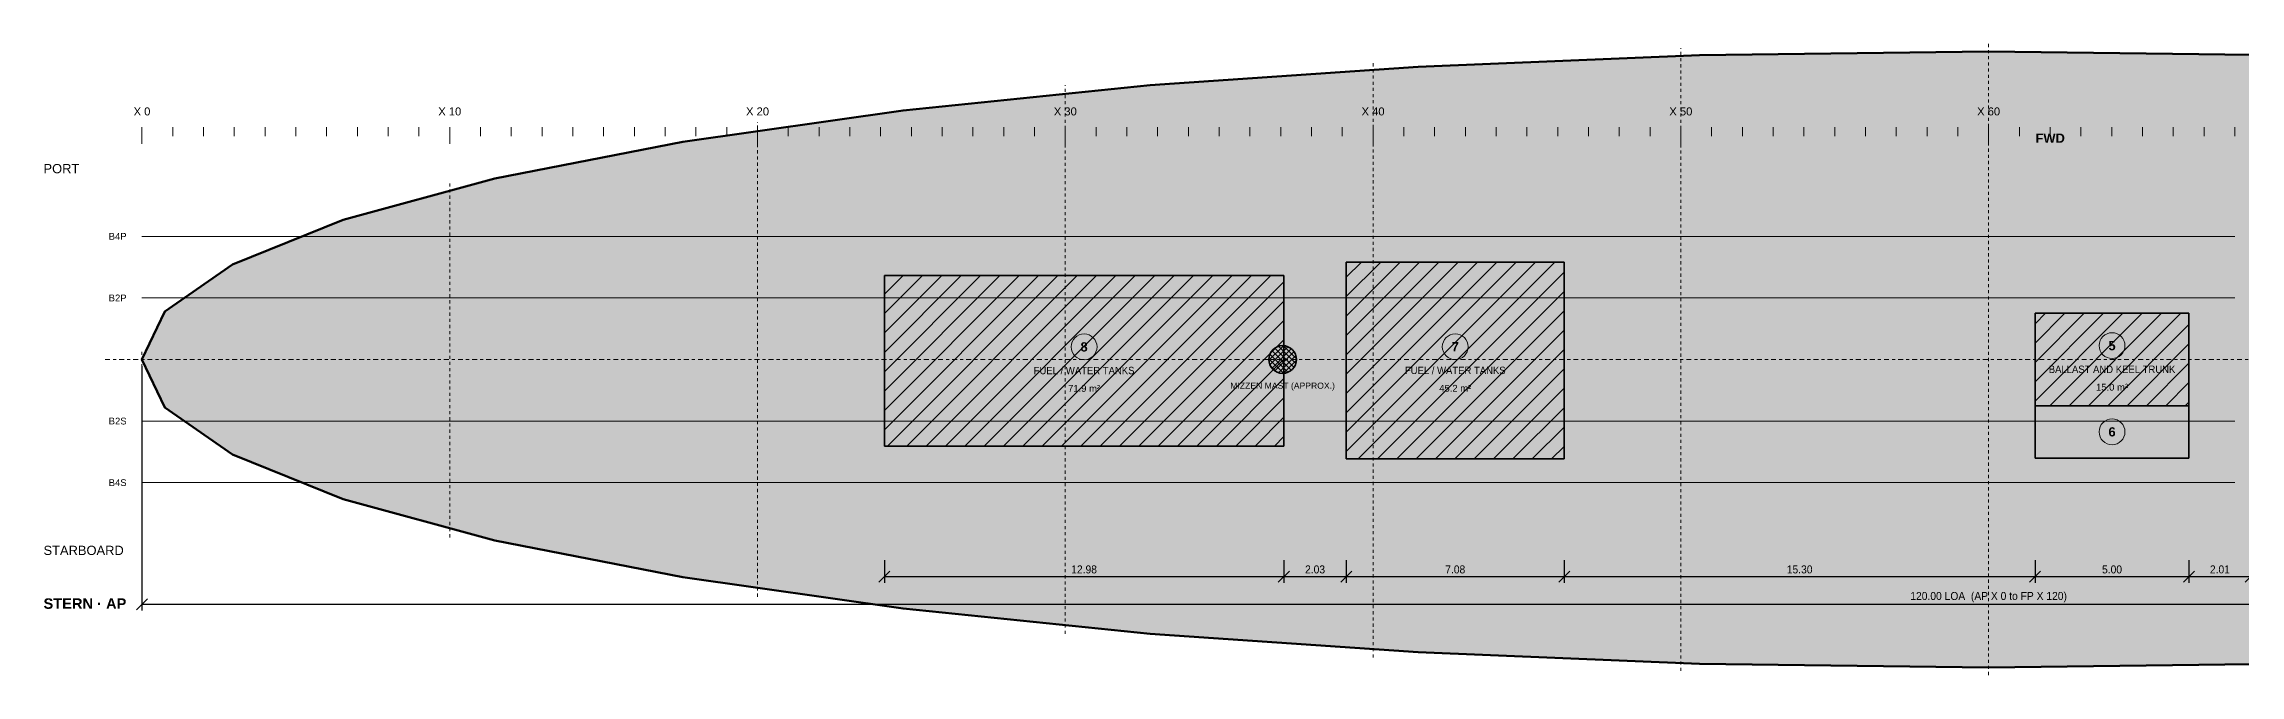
# Model space of a CAD drawing. Header units: metres. Extents: x -3 to 123, y -10 to 10.
# Drawn here: x -3.2 to 68.2, y -10.2 to 10.2 of the extents above; entities that cross this region are included whole.
import ezdxf
from ezdxf.enums import TextEntityAlignment as Align

# ---------------------------------------------------------------- set-up
doc = ezdxf.new("R2010")
doc.units = ezdxf.units.M
doc.linetypes.add('CENTER', pattern=[5.08, 3.175, -0.635, 0.635, -0.635])
doc.linetypes.add('DASHED', pattern=[1.524, 1.27, -0.254])
for name, color, linetype, lineweight in [('A-ANNO-DIMS', 7, 'Continuous', 13), ('A-ANNO-NOTE', 7, 'Continuous', 13), ('A-AREA', 8, 'Continuous', 13), ('A-AREA-IDEN', 7, 'Continuous', 18), ('A-AREA-PATT', 254, 'Continuous', 0), ('A-FLOR-OTLN', 7, 'Continuous', 50), ('A-WALL', 7, 'Continuous', 35), ('S-GRID', 9, 'Continuous', 9), ('S-GRID-IDEN', 8, 'Continuous', 13), ('S-MAST', 8, 'Continuous', 25)]:
    doc.layers.add(name, color=color, linetype=linetype, lineweight=lineweight)
doc.styles.add('P68', font='arial.ttf', dxfattribs={"width": 0.92})
doc.styles.add('P68-BOLD', font='arialbd.ttf')
doc.dimstyles.new('P68-200', dxfattribs={"dimtxt": 0.26, "dimasz": 0.24, "dimexe": 0.2, "dimexo": 0.12, "dimgap": 0.1, "dimtad": 1, "dimzin": 0, "dimdsep": 46, "dimtxsty": 'P68', "dimtsz": 0.18, "dimcen": 2.5, "dimclrd": 7, "dimclre": 8, "dimclrt": 7, "dimazin": 3, "dimtfac": 1, "dimtmove": 0, "dimatfit": 3})

# ---------------------------------------------------------------- blocks, each defined once
blk = doc.blocks.new('P68-TAG')
at = {"lineweight": 18}
blk.add_circle((0, 0), 0.42, dxfattribs=at)
at = {"style": 'P68-BOLD'}
blk.add_attdef('NUM', text='', height=0.3, dxfattribs=at).set_placement((0, 0), align=Align.MIDDLE_CENTER)

msp = doc.modelspace()

# ---------------------------------------------------------------- hatches: boundary and pattern name
at = {"layer": 'A-ANNO-NOTE', "true_color": 0x102027}
msp.add_hatch(color=7, dxfattribs=at).paths.add_polyline_path([(60, 6.45), (64.2, 6.45), (64.2, 6.7), (65.2, 6.3), (64.2, 5.9), (64.2, 6.15), (60, 6.15)])
at = {"layer": 'A-AREA-PATT', "true_color": 0xe6f0e1}
for points in [[(39.13, 3.16), (46.21, 3.16), (46.21, -3.23), (39.13, -3.23)], [(24.12, 2.73), (37.1, 2.73), (37.1, -2.81), (24.12, -2.81)]]:
    msp.add_hatch(color=7, dxfattribs=at).paths.add_polyline_path(points)
at = {"layer": 'A-AREA-PATT', "true_color": 0x788287}
h = msp.add_hatch(dxfattribs=at)
h.set_pattern_fill('ANSI31', scale=0.14)
h.paths.add_polyline_path([(39.13, 3.16), (46.21, 3.16), (46.21, -3.23), (39.13, -3.23)])
h = msp.add_hatch(dxfattribs=at)
h.set_pattern_fill('ANSI31', scale=0.14)
h.paths.add_polyline_path([(24.12, 2.73), (37.1, 2.73), (37.1, -2.81), (24.12, -2.81)])
at = {"layer": 'A-AREA-PATT', "true_color": 0xfbefd5}
for points in [[(61.51, 1.5), (66.51, 1.5), (66.51, -1.5), (61.51, -1.5)], [(61.51, -1.5), (66.51, -1.5), (66.51, -3.2), (61.51, -3.2)]]:
    msp.add_hatch(color=7, dxfattribs=at).paths.add_polyline_path(points)
at = {"layer": 'A-AREA-PATT', "true_color": 0x788287}
h = msp.add_hatch(dxfattribs=at)
h.set_pattern_fill('ANSI31', scale=0.14)
h.paths.add_polyline_path([(61.51, 1.5), (66.51, 1.5), (66.51, -1.5), (61.51, -1.5)])
at = {"layer": 'A-FLOR-OTLN', "true_color": 0xfbfaf7}
msp.add_hatch(color=7, dxfattribs=at).paths.add_polyline_path([(120, 0), (119.26, -1.56), (117.06, -3.09), (113.46, -4.54), (108.54, -5.88), (102.43, -7.07), (95.27, -8.09), (87.24, -8.91), (78.54, -9.51), (69.39, -9.88), (60, -10), (50.61, -9.88), (41.46, -9.51), (32.76, -8.91), (24.73, -8.09), (17.57, -7.07), (11.46, -5.88), (6.54, -4.54), (2.94, -3.09), (0.74, -1.56), (0, 0), (0.74, 1.56), (2.94, 3.09), (6.54, 4.54), (11.46, 5.88), (17.57, 7.07), (24.73, 8.09), (32.76, 8.91), (41.46, 9.51), (50.61, 9.88), (60, 10), (69.39, 9.88), (78.54, 9.51), (87.24, 8.91), (95.27, 8.09), (102.43, 7.07), (108.54, 5.88), (113.46, 4.54), (117.06, 3.09), (119.26, 1.56)])
at = {"layer": 'S-MAST', "true_color": 0x5a6469}
h = msp.add_hatch(dxfattribs=at)
h.set_pattern_fill('ANSI37', scale=0.04)
h.paths.add_polyline_path([(37.51, 0), (37.476, 0.172), (37.378, 0.318), (37.232, 0.416), (37.06, 0.45), (36.888, 0.416), (36.742, 0.318), (36.644, 0.172), (36.61, 0), (36.644, -0.172), (36.742, -0.318), (36.888, -0.416), (37.06, -0.45), (37.232, -0.416), (37.378, -0.318), (37.476, -0.172)])

# ---------------------------------------------------------------- linework, layer by layer
at = {"layer": 'A-AREA'}
for points in [[(39.13, 3.16), (46.21, 3.16), (46.21, -3.23), (39.13, -3.23)], [(24.12, 2.73), (37.1, 2.73), (37.1, -2.81), (24.12, -2.81)], [(61.51, 1.5), (66.51, 1.5), (66.51, -1.5), (61.51, -1.5)], [(61.51, -1.5), (66.51, -1.5), (66.51, -3.2), (61.51, -3.2)]]:
    msp.add_lwpolyline(points, close=True, dxfattribs=at)
at = {"layer": 'A-FLOR-OTLN'}
msp.add_lwpolyline([(69.39, -9.88), (60, -10), (50.61, -9.88), (41.46, -9.51), (32.76, -8.91), (24.73, -8.09), (17.57, -7.07), (11.46, -5.88), (6.54, -4.54), (2.94, -3.09), (0.74, -1.56), (0, 0), (0.74, 1.56), (2.94, 3.09), (6.54, 4.54), (11.46, 5.88), (17.57, 7.07), (24.73, 8.09), (32.76, 8.91), (41.46, 9.51), (50.61, 9.88), (60, 10), (69.39, 9.88)], dxfattribs=at)
at = {"layer": 'A-WALL', "true_color": 0x102027}
for p, q in [((39.13, 3.16), (39.13, -3.23)), ((39.13, 3.16), (46.21, 3.16)), ((46.21, 3.16), (46.21, -3.23)), ((24.12, 2.73), (24.12, -2.81)), ((24.12, 2.73), (37.1, 2.73)), ((37.1, 2.73), (37.1, -2.81)), ((61.51, 1.5), (61.51, -3.2)), ((61.51, 1.5), (66.51, 1.5)), ((66.51, 1.5), (66.51, -3.2)), ((61.51, -1.5), (66.51, -1.5)), ((24.12, -2.81), (37.1, -2.81)), ((39.13, -3.23), (46.21, -3.23)), ((61.51, -3.2), (66.51, -3.2))]:
    msp.add_line(p, q, dxfattribs=at)
at = {"layer": 'S-GRID', "linetype": 'DASHED', "ltscale": 0.04, "true_color": 0xb0bec5}
for p, q in [((50, -10.11), (50, 10.11)), ((60, -10.25), (60, 10.25)), ((40, -9.678), (40, 9.678)), ((30, -8.91), (30, 8.91)), ((20, -7.704), (20, 7.704)), ((10, -5.778), (10, 5.778)), ((0, -0.25), (0, 0.25))]:
    msp.add_line(p, q, dxfattribs=at)
at = {"layer": 'S-GRID', "true_color": 0x102027}
for p, q in [((0, 7.55), (0, 7)), ((10, 7.55), (10, 7)), ((20, 7.55), (20, 7)), ((30, 7.55), (30, 7)), ((40, 7.55), (40, 7)), ((50, 7.55), (50, 7)), ((60, 7.55), (60, 7))]:
    msp.add_line(p, q, dxfattribs=at)
at = {"layer": 'S-GRID', "true_color": 0xb0bec5}
for p, q in [((1, 7.55), (1, 7.25)), ((2, 7.55), (2, 7.25)), ((3, 7.55), (3, 7.25)), ((4, 7.55), (4, 7.25)), ((5, 7.55), (5, 7.25)), ((6, 7.55), (6, 7.25)), ((7, 7.55), (7, 7.25)), ((8, 7.55), (8, 7.25)), ((9, 7.55), (9, 7.25)), ((11, 7.55), (11, 7.25)), ((12, 7.55), (12, 7.25)), ((13, 7.55), (13, 7.25)), ((14, 7.55), (14, 7.25)), ((15, 7.55), (15, 7.25)), ((16, 7.55), (16, 7.25)), ((17, 7.55), (17, 7.25)), ((18, 7.55), (18, 7.25)), ((19, 7.55), (19, 7.25)), ((21, 7.55), (21, 7.25)), ((22, 7.55), (22, 7.25)), ((23, 7.55), (23, 7.25)), ((24, 7.55), (24, 7.25)), ((25, 7.55), (25, 7.25)), ((26, 7.55), (26, 7.25)), ((27, 7.55), (27, 7.25)), ((28, 7.55), (28, 7.25)), ((29, 7.55), (29, 7.25)), ((31, 7.55), (31, 7.25)), ((32, 7.55), (32, 7.25)), ((33, 7.55), (33, 7.25)), ((34, 7.55), (34, 7.25)), ((35, 7.55), (35, 7.25)), ((36, 7.55), (36, 7.25)), ((37, 7.55), (37, 7.25)), ((38, 7.55), (38, 7.25)), ((39, 7.55), (39, 7.25)), ((41, 7.55), (41, 7.25)), ((42, 7.55), (42, 7.25)), ((43, 7.55), (43, 7.25)), ((44, 7.55), (44, 7.25)), ((45, 7.55), (45, 7.25)), ((46, 7.55), (46, 7.25)), ((47, 7.55), (47, 7.25)), ((48, 7.55), (48, 7.25)), ((49, 7.55), (49, 7.25)), ((51, 7.55), (51, 7.25)), ((52, 7.55), (52, 7.25)), ((53, 7.55), (53, 7.25)), ((54, 7.55), (54, 7.25)), ((55, 7.55), (55, 7.25)), ((56, 7.55), (56, 7.25)), ((57, 7.55), (57, 7.25)), ((58, 7.55), (58, 7.25)), ((59, 7.55), (59, 7.25)), ((61, 7.55), (61, 7.25)), ((62, 7.55), (62, 7.25)), ((63, 7.55), (63, 7.25)), ((64, 7.55), (64, 7.25)), ((65, 7.55), (65, 7.25)), ((66, 7.55), (66, 7.25)), ((67, 7.55), (67, 7.25)), ((68, 7.55), (68, 7.25))]:
    msp.add_line(p, q, dxfattribs=at)
at = {"layer": 'S-GRID', "true_color": 0xdfe5e8}
for p, q in [((0, 4), (68, 4)), ((0, 2), (68, 2)), ((0, -2), (68, -2)), ((0, -4), (68, -4))]:
    msp.add_line(p, q, dxfattribs=at)
at = {"layer": 'S-GRID', "linetype": 'CENTER', "ltscale": 0.05, "true_color": 0x546e7a}
msp.add_line((-1.2, 0), (69.2, 0), dxfattribs=at)
at = {"layer": 'S-MAST', "lineweight": 35}
msp.add_circle((37.06, 0), 0.45, dxfattribs=at)

# ---------------------------------------------------------------- block references
at = {"layer": 'A-AREA-IDEN'}
for p, values in [((30.61, 0.41), {'NUM': '8'}), ((42.67, 0.415), {'NUM': '7'}), ((64.01, 0.45), {'NUM': '5'}), ((64.01, -2.35), {'NUM': '6'})]:
    msp.add_blockref('P68-TAG', p, dxfattribs=at).add_auto_attribs(values)

# ---------------------------------------------------------------- texts
at = {"layer": 'A-ANNO-NOTE', "true_color": 0x102027, "style": 'P68-BOLD'}
msp.add_text('FWD', height=0.3, dxfattribs=at).set_placement((62, 6.95), align=Align.BOTTOM_CENTER)
at = {"layer": 'A-ANNO-NOTE', "true_color": 0x546e7a, "style": 'P68'}
for s, p in [('PORT', (-3.2, 6.2)), ('STARBOARD', (-3.2, -6.2))]:
    msp.add_text(s, height=0.3, dxfattribs=at).set_placement(p, align=Align.MIDDLE_LEFT)
at = {"layer": 'A-ANNO-NOTE', "true_color": 0x102027, "style": 'P68-BOLD'}
msp.add_text('STERN · AP', height=0.34, dxfattribs=at).set_placement((-3.2, -8.2), align=Align.BOTTOM_LEFT)
at = {"layer": 'A-AREA-IDEN', "true_color": 0x546e7a, "style": 'P68'}
for s, p in [('71.9 m²', (30.61, -0.94)), ('45.2 m²', (42.67, -0.935)), ('15.0 m²', (64.01, -0.9))]:
    msp.add_text(s, height=0.22, dxfattribs=at).set_placement(p, align=Align.MIDDLE_CENTER)
at = {"layer": 'A-AREA-IDEN', "true_color": 0x102027, "char_height": 0.24, "attachment_point": 5, "style": 'P68', "bg_fill": 1, "box_fill_scale": 1.2, "bg_fill_color": 0, "bg_fill_true_color": 16777215}
for s, insert in [('FUEL / WATER TANKS', (30.61, -0.36)), ('FUEL / WATER TANKS', (42.67, -0.355)), ('BALLAST AND KEEL TRUNK', (64.01, -0.32))]:
    msp.add_mtext(s, dxfattribs=dict(at, insert=insert))
at = {"layer": 'S-GRID-IDEN', "true_color": 0x546e7a, "style": 'P68'}
for s, p in [('X 0', (0, 7.85)), ('X 10', (10, 7.85)), ('X 20', (20, 7.85)), ('X 30', (30, 7.85)), ('X 40', (40, 7.85)), ('X 50', (50, 7.85)), ('X 60', (60, 7.85))]:
    msp.add_text(s, height=0.26, dxfattribs=at).set_placement(p, align=Align.BOTTOM_CENTER)
at = {"layer": 'S-GRID-IDEN', "true_color": 0xb0bec5, "style": 'P68'}
for s, p in [('B4P', (-0.5, 4)), ('B2P', (-0.5, 2)), ('B2S', (-0.5, -2)), ('B4S', (-0.5, -4))]:
    msp.add_text(s, height=0.22, dxfattribs=at).set_placement(p, align=Align.MIDDLE_RIGHT)
at = {"layer": 'S-MAST', "true_color": 0x8e3b6a, "style": 'P68'}
msp.add_text('MIZZEN MAST (APPROX.)', height=0.2, dxfattribs=at).set_placement((37.06, -0.75), align=Align.TOP_CENTER)

# ---------------------------------------------------------------- dimensions: what is measured, and where the dimension line sits
at = {"layer": 'A-ANNO-DIMS'}
msp.add_linear_dim(base=(0, -7.95), p1=(0, -0.1), p2=(120, -0.1), text='120.00 LOA  (AP X 0 to FP X 120)', dimstyle='P68-200', dxfattribs=at).render()
for base, p1, p2 in [((24.12, -7.05), (24.12, -6.4), (37.1, -6.4)), ((37.1, -7.05), (37.1, -6.4), (39.13, -6.4)), ((39.13, -7.05), (39.13, -6.4), (46.21, -6.4)), ((46.21, -7.05), (46.21, -6.4), (61.51, -6.4)), ((61.51, -7.05), (61.51, -6.4), (66.51, -6.4)), ((66.51, -7.05), (66.51, -6.4), (68.52, -6.4))]:
    msp.add_linear_dim(base=base, p1=p1, p2=p2, dimstyle='P68-200', dxfattribs=at).render()

doc.saveas('drawing.dxf')
